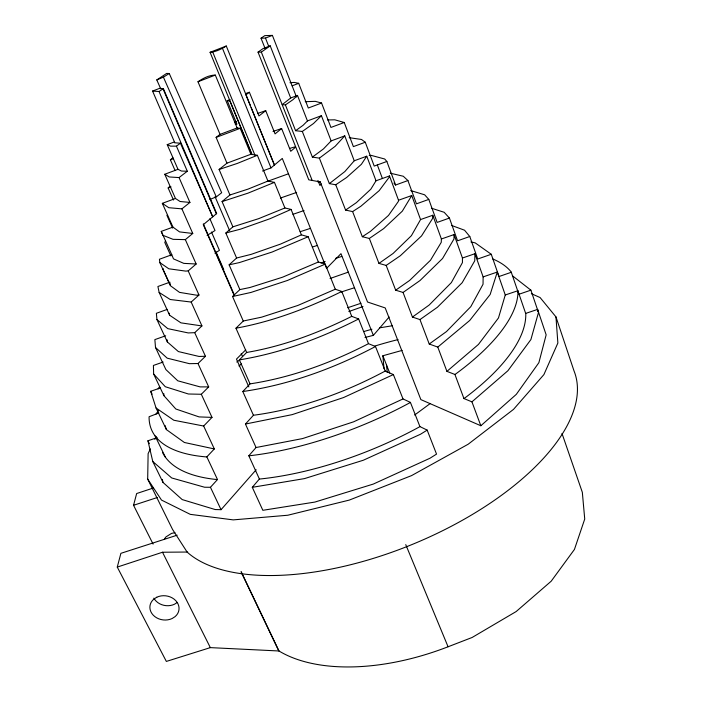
<?xml version="1.0" encoding="UTF-8"?>
<svg xmlns="http://www.w3.org/2000/svg" width="702" height="702" viewBox="0 0 702 702"><rect width="100%" height="100%" fill="white"/><g stroke="black" fill="none" stroke-linecap="round" stroke-linejoin="round"><path stroke-width="1.05" d="M362.329 236.714L370.48 231.335L388.487 215.435L398.376 201.413L398.525 200.245L411.741 195.533L402.307 211.17L383.652 228.624L369.34 238.452L362.329 236.714L352.597 211.592L345.595 210.073L335.74 184.775L329.352 183.617L319.384 158.143L312.39 157.099L302.316 131.467L295.595 130.704L285.398 104.914L282.16 104.668L290.689 97.982L297.481 95.419L307.45 120.928L303.097 125.298L295.595 130.704M412.434 317.058L429.159 305.054L451.351 282.608L462.442 262.583L462.442 258.029L474.929 253.72L483.125 276.895L483.046 284.231L470.796 306.669L446.463 331.581L429.229 344.006L419.971 319.585L412.434 317.058L403.062 292.453L395.682 290.189L386.179 265.417L378.957 263.408L369.34 238.452M395.682 290.189L409.635 280.44L430.493 260.258L441.26 242.313L441.391 238.987L454.045 234.573L453.975 238.961L442.567 258.494L419.989 280.563L403.062 292.453M531.344 293.664L540.092 297.543L555.958 316.9L574.017 370.902A215.926 99.807 -22.2 0 1 433.046 535.319A215.926 99.807 -22.2 0 1 187.136 552.097L172.552 529.422L147.683 479.08L148.122 453.641L150.351 448.903M474.929 253.72L474.745 260.811L462.153 282.73L437.416 307.257L419.971 319.585M378.957 263.408L393.085 253.466L411.416 235.661L420.559 219.559L432.783 215.251L432.599 218.454L421.533 235.933L400.315 255.756L386.179 265.417M345.595 210.073L356.353 202.667L370.832 189.18L376.018 180.791L389.496 175.939L389.32 177.053L379.168 190.672L360.846 206.265L352.597 211.592M561.995 433.459L582.335 492.321L584.731 519.05L574.438 549.438L551.184 581.212L516.163 611.547L472.113 637.486L448.069 646.77A176.132 95.753 -22.1 0 1 278.975 650.982L210.337 647.621L166.348 661.424L117.269 567.084L120.893 553.325L177.158 535.187M153.089 544.094L133.555 505.282L136.653 493.532L153.106 488.101M483.125 276.895L497.279 272.06L505.264 294.98L498.464 317.971L478.439 344.436L446.928 371.367L437.785 347.095L429.229 344.006M497.279 272.06L490.163 294.471L469.743 320.454L437.785 347.095M312.39 157.099L323.411 148.964L331.133 140.909L344.752 135.872L354.238 160.776L344.849 171.569L329.352 183.617M344.752 135.872L335.135 146.332L319.384 158.143M163.136 268.392L162.882 268.936L169.235 282.862M154.817 439.382L156.186 436.486M165.435 241.181L164.768 242.374L170.884 255.94M376.018 180.791L366.76 156.195L361.398 164.294L346.648 177.474L335.74 184.775M173.473 200.009L168.147 187.969L169.875 186.355M155.993 414.101L158.476 410.6M252.299 487.32L259.389 478.992L260.293 478.975A195.542 79.159 -22.3 0 0 419.252 427.009L419.919 426.588L427.167 430.107L436.539 454.097L429.949 458.248L373.28 484.082L314.847 502.079L262.846 510.301L252.299 487.32L304.519 478.597L363.338 460.231L420.498 434.248L427.167 430.107M364.987 337.486L373.35 335.363L389.127 317.023M157.151 437.636L147.938 440.777L152.782 461.512L163.022 482.449L182.204 499.587L215.198 509.547L221.051 509.687L256.169 469.761M259.389 478.992L248.815 455.756L256.055 447.525L302.58 438.575L353.659 421.797L403.009 398.938L410.416 402.395L419.919 426.588M152.782 461.512L171.709 477.965L204.589 487.232L210.451 487.293L217.488 479.527L206.844 456.888L206.23 456.897A196.955 76.465 -22.4 0 1 149.087 416.742L158.845 412.969M256.055 447.525L245.446 424.034L253.44 415.259C299.552 409.117 344.305 392.918 385.231 371.042L393.383 374.57L403.009 398.938M253.44 415.259L242.813 391.532L250.035 383.871C291.409 377.579 331.414 362.82 368.497 343.673L375.491 346.507L385.231 371.042M206.844 456.888L214.329 448.938L203.659 426.035L173.806 420.235L156.055 407.985L150.711 391.286L160.574 387.864M203.659 426.035L212.013 417.392L201.325 394.27L188.39 393.998L165.295 386.723L153.633 373.99L153.413 365.452L163.118 362.048M250.035 383.871L239.382 359.889L246.648 352.457C283.275 346.235 318.594 332.906 351.746 316.365L358.634 318.954L368.497 343.673M201.325 394.27L208.696 386.89L197.99 363.522L189.4 363.671L167.19 358.16L155.511 347.499L154.861 339.61L165.672 335.784M245.726 349.842L236.477 359.099L248.841 386.899M331.133 140.909L321.419 115.707L313.513 123.508L302.316 131.467M246.648 352.457L235.96 328.211L243.269 321.016L261.618 317.164L297.867 305.449L335.293 289.224L341.76 291.462L351.746 316.365M209.854 199.447L216.295 196.885L221.665 192.725L169.27 73.508L166.628 73.429L156.792 79.923L160.767 88.882M197.99 363.522L205.458 356.291L194.717 332.669L188.233 332.932L167.752 328.624L156.932 319.55L156.37 313.294L167.287 309.389M297.481 95.419L293.024 99.64L285.398 104.914M243.269 321.016L232.555 296.516L239.865 289.593L250.044 287.478L282.511 277.22L318.383 261.995L325.184 264.127L335.293 289.224M194.717 332.669L201.948 325.93L191.172 302.053L170.235 299.508L159.135 292.436L157.915 286.504L169.902 282.178M321.516 183.985L319.901 185.46L317.945 180.475M239.865 289.593L229.124 264.829L236.6 258.02L251.237 254.335L280.528 244.094L301.412 234.854L308.16 236.732L318.383 261.995M234.187 295.489L203.29 224.693L216.672 213.522L163.382 88.601L159.538 88.373L152.571 91.067L174.658 142.418M191.172 302.053L198.991 295.015L188.197 270.902L185.767 271.112L168.813 268.787L159.793 262.539L159.451 259.24L171.788 254.747L173.473 258.863L183.792 263.373L196.165 263.996L185.346 239.636L173.025 239.329L162.846 235.267L161.258 231.397L172.946 227.115L162.329 203.343L175.474 198.482L180.045 201.492L189.935 202.43L179.063 177.58L169.243 176.965L164.777 174.254L177.992 169.314L181.432 171.042L187.32 171.244L176.43 146.156L170.577 146.148L167.216 144.638L173.815 142.146L174.666 142.778L180.44 143.208L212.706 216.821L159.038 91.514L152.571 91.067M290.689 97.982L270.2 45.832L263.031 48.605L258.029 52.132L308.766 179.817L320.226 181.932L367.541 302.018L385.205 307.932L420.858 399.605L480.835 425.754L516.312 394.348L538.873 362.68L546.156 334.845L537.6 309.415L525.666 313.408L517.874 290.751L505.264 294.98M236.6 258.02L225.833 233.011L232.88 226.843L258.678 218.655L284.907 207.976L291.076 209.415L301.412 234.854M188.197 270.902L196.165 263.996M446.928 371.367L454.922 374.464L463.943 398.552L471.937 401.842L507.897 370.735L530.896 339.566L538.522 312.364L537.6 309.415M159.038 91.514L163.382 88.601M175.114 170.586L170.402 159.828L172.876 157.722M295.647 147.13L290.725 151.299L281.634 128.545L273.025 131.423M232.88 226.843L222.078 201.562L229.923 194.989L247.999 189.128L267.936 181.072L274.447 182.362L284.907 207.976M185.346 239.636L192.76 233.468L181.906 208.854L168.787 207.704L162.329 203.343M262.513 171.007L271.007 167.901L282.283 158.433L326.57 268.357L340.97 253.676L373.35 335.363M281.634 128.545L275.061 133.88L265.733 110.67L257.608 113.452M229.923 194.989L219.103 169.463L226.957 163.171L250.895 154.264L257.362 155.291L267.936 181.072M181.906 208.854L189.935 202.43M265.733 110.67L258.968 115.935L249.377 92.252L245.507 93.612M179.063 177.58L187.32 171.244M226.957 163.171L216.111 137.399L220.042 134.38L237.144 127.966L240.207 128.326L250.895 154.264M238.943 365.97L241.558 363.978M270.2 45.832L261.337 52.115L258.029 52.132M156.792 79.923L163.408 77.141L169.27 73.508M249.377 92.252L245.911 94.823L274.447 165.067L251.176 107.555M414.636 415.022L430.098 403.632M176.43 146.156L180.44 143.208M236.776 362.048L239.435 360.108M220.042 134.38L197.982 81.748C203.01 78.299 209.152 75.105 215.312 75.088L237.144 127.966M265.058 48.403L261.03 38.215L264.794 35.627L272.394 35.39L296.472 96.955M235.135 124.017L236.951 124.245L227.237 100.693L229.887 100.921L252.018 154.659L210.073 52.299C215.804 51.904 221.446 49.079 226.281 46.007L250.36 105.537M214.952 253.211L219.436 250.333L211.486 232.037M463.943 398.552L464.75 398.034A195.542 79.159 -22.3 0 0 525.772 313.697L525.666 313.408M177.079 602.57L174.456 604.246A14.382 11.978 7.6 0 1 153.887 598.139M410.416 402.395L409.74 402.816A196.955 76.465 -22.4 0 1 249.71 455.73L248.815 455.756M454.922 374.464L455.738 373.947A196.955 76.465 -22.4 0 0 517.971 291.032L517.874 290.751M207.099 235.398L215.005 230.546L209.889 218.743M325.184 264.127L287.443 280.467L250.974 292.444L232.555 296.516M358.634 318.954C321.191 338.101 280.993 353.053 239.382 359.889M375.491 346.507C334.152 368.375 289.198 384.793 242.813 391.532M341.76 291.462C308.292 308.02 272.797 321.507 235.96 328.211M308.16 236.732L271.999 252.079L239.338 262.592L229.124 264.829M274.447 182.362L248.008 193.147L222.078 201.562M393.383 374.57L343.594 397.534L292.181 414.628L245.446 424.034M291.076 209.415L270.007 218.717L240.523 229.15L225.833 233.011M280.405 198.061L296.639 192.409M227.237 100.693L230.107 99.508M240.207 128.326L216.111 137.399M234.486 122.341L236.486 121.525M257.362 155.291L237.267 163.443L219.103 169.463M210.073 52.299L226.281 46.007M215.312 75.088L197.982 81.748M261.03 38.215L265.47 38.075L272.394 35.39M292.12 85.828L298.701 83.327L308.301 108.02L321.56 103.036L330.94 127.439L344.234 122.499L353.387 146.621L365.277 142.243L374.219 166.084L386.846 161.469L395.586 185.03L407.923 180.554L416.453 203.843L428.799 199.403L437.135 222.429L449.429 218.059L457.564 240.812L469.787 236.504L477.737 259.003L491.268 254.282L499.017 276.527L511.293 272.279L518.866 294.287L530.887 290.163L538.276 311.916M170.402 159.828L173.394 158.705M307.45 120.928L321.419 115.707M168.147 187.969L171.042 186.899M354.238 160.776L366.76 156.195M267.295 181.406L288.408 173.806M348.833 311.53L362.995 306.546M330.08 278.501L348.341 272.122M292.962 214.321L304.027 210.547M347.692 307.739L360.977 303.273M133.555 505.282L157.362 497.499M117.269 567.084L162.504 552.237L187.68 552.035M300.149 231.713L310.328 228.404M312.381 247.034L317.523 245.384M321.016 262.873L325.158 261.592M335.512 258.38L341.734 256.458M289.496 148.447L295.472 146.727M363.645 331.59L371.92 329.229M384.038 368.787L382.88 355.756L402.158 350.395M318.12 182.213L320.244 181.669M174.956 532.704L171.56 533.38L166.076 536.828A13.522 11.416 9.1 0 0 164.373 539.373M379.861 327.799L392.392 325.746M192.76 233.468L179.554 231.897L172.946 227.115M289.979 82.731L294.296 82.424L298.701 83.327M198.991 295.015L196.56 295.182L179.51 292.374L170.314 285.635L159.793 262.539M201.948 325.93L180.914 322.85L169.638 315.242L159.135 292.436M305.238 101.702L315.286 101.351L321.56 103.036M205.458 356.291L198.973 356.44L178.378 351.57L167.348 341.953L156.932 319.55M327.588 119.963L334.784 119.814L344.234 122.499M217.488 479.527L216.874 479.536A195.542 79.159 -22.3 0 1 162.495 452.43M369.217 155.432L371.349 155.423L384.722 159.012L386.846 161.469M208.696 386.89L200.114 386.89L177.773 380.8L165.874 369.559L155.511 347.499M212.013 417.392L199.07 416.9L175.825 409.003L163.917 395.665L153.633 373.99M349.201 137.68L361.504 139.47L365.277 142.243M214.329 448.938L184.38 442.488L166.409 429.598L156.055 407.985M470.954 241.918L475.21 242.892L491.268 254.282M390.259 173.175L403.29 176.255L407.923 180.554M410.696 190.567L424.657 194.805L428.799 199.403M431.633 208.266L444.164 212.285L449.429 218.059M451.526 225.43L464.548 230.212L469.787 236.504M512.618 275.912L530.887 290.163M393.954 183.064L395.586 185.03M147.683 479.08L161.495 500.07L190.268 514.355L233.248 519.884L287.802 515.233L349.271 500.096L411.565 475.605L468.173 444.226L513.522 409.371L543.901 374.596L557.871 343.024L555.958 316.9M162.504 552.237L210.337 647.621M147.938 440.777L149.35 443.673M155.072 435.889L165.391 457.195M150.711 391.286L152.088 394.155M241.084 571.516L278.984 650.982M241.277 572.262L278.694 650.719M210.451 487.293L221.051 509.687M161.258 231.397L171.788 254.747M166.883 215.26L172.604 228.08M163.408 77.141L216.295 196.885M164.777 174.254L175.474 198.482M241.216 353.571L242.532 356.528M215.97 251.755L223.727 269.533M203.334 223.894L234.31 294.893M167.216 144.638L177.992 169.314M215.066 196.692L229.721 230.87M163.057 88.882L216.365 213.794M405.756 544.62L448.069 646.77M212.803 52.246L254.949 155.239M222.525 48.473L271.007 167.901M382.88 355.756L389.724 373.052M261.337 52.115L312.197 180.458M265.47 38.075L268.673 46.218M377.334 164.952L382.3 178.238M389.496 175.939L398.525 200.245M471.937 401.842L480.835 425.754M411.741 195.533L420.559 219.559M432.783 215.251L441.391 238.987M454.045 234.573L462.442 258.029M511.293 272.279L511.161 271.911A196.955 76.465 -22.4 0 0 492.76 258.968M165.084 425.526L166.409 429.598M162.285 479.396L163.022 482.449M169.182 313.18L169.638 315.242M170.007 283.038L170.217 284.775M167.111 339.777L167.348 341.953M386.521 364.952L387.232 372.508M163.829 393.699L163.917 395.665M341.242 292.014A195.542 79.159 -22.3 0 1 354.528 287.75M158.117 388.961A196.955 76.465 -22.4 0 1 159.196 387.179M375.035 345.998A215.926 99.807 -22.2 0 1 398.06 339.592M156.774 597.235L153.817 599.131A14.628 12.118 7.5 0 0 153.159 615.092A14.628 12.118 7.5 0 0 172.095 618.541L175.044 616.672A14.628 12.118 7.5 0 0 175.781 600.666A14.628 12.118 7.5 0 0 156.774 597.235"/></g></svg>
